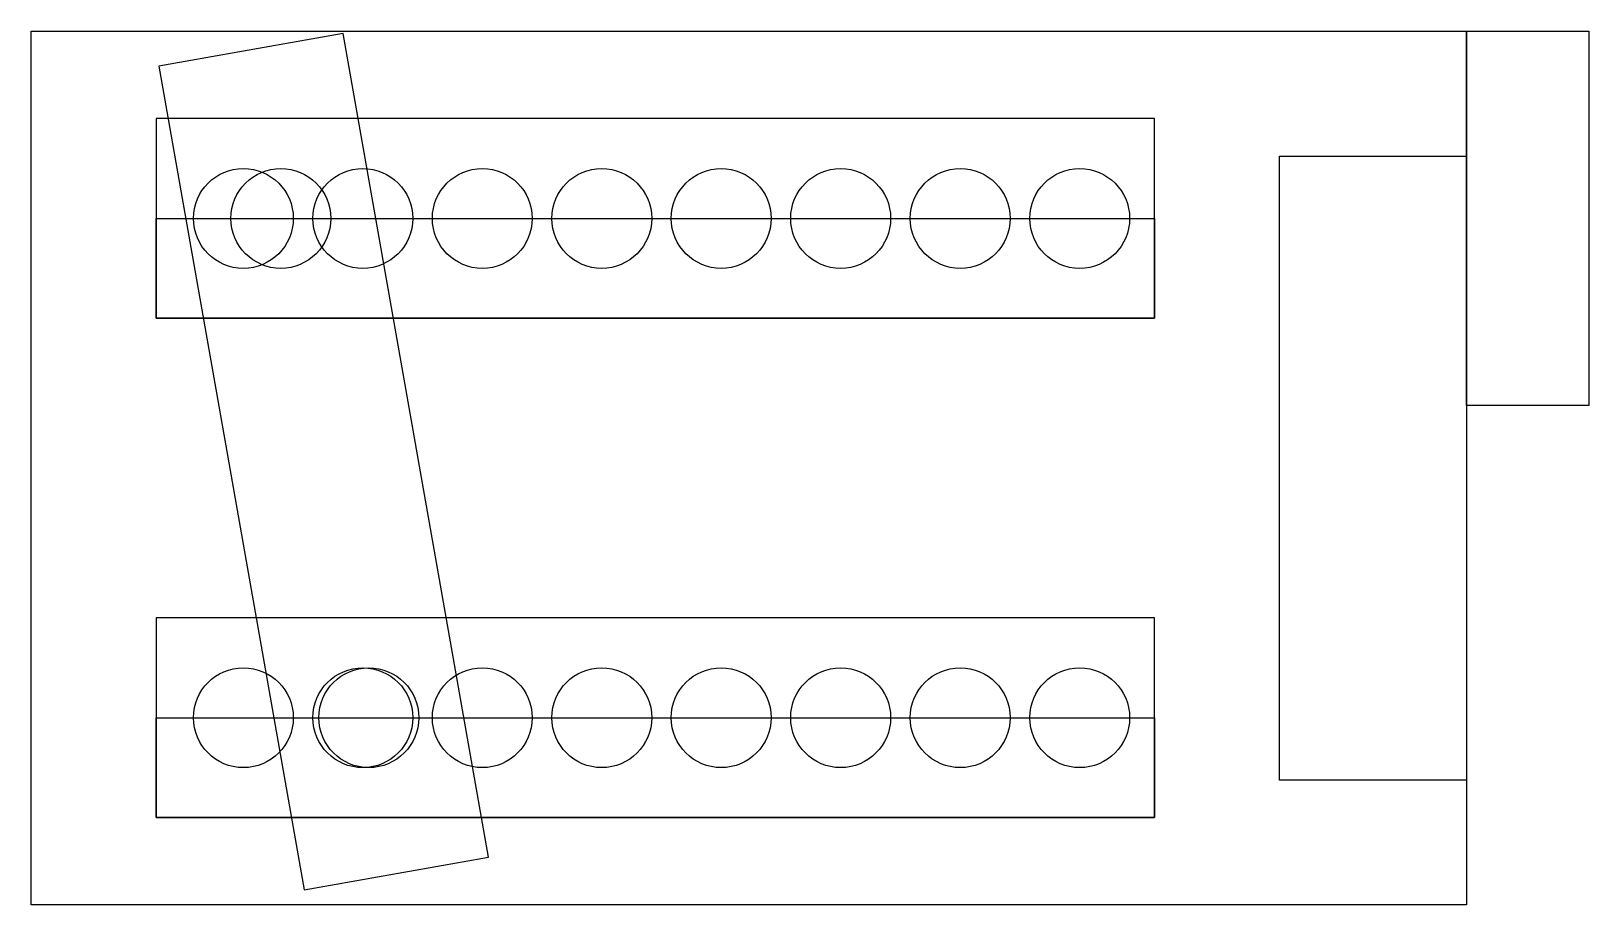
# Model space of a CAD drawing. Header units: millimetres. Extents: x -115 to 10, y 4 to 74.
import ezdxf

# ---------------------------------------------------------------- set-up
doc = ezdxf.new("R2010")
doc.units = ezdxf.units.MM
doc.layers.get('0').update_dxf_attribs({"linetype": 'CONTINUOUS'})

msp = doc.modelspace()

# ---------------------------------------------------------------- linework, layer by layer
for points in [[(0.21, 4.42), (-114.79, 4.42), (-114.79, 74.42), (0.21, 74.42)], [(-92.93, 5.64), (-78.15, 8.24), (-89.79, 74.23), (-104.56, 71.62)], [(0.21, 74.42), (10, 74.42), (10, 44.42), (0.21, 44.42)], [(-24.79, 67.42), (-104.79, 67.42), (-104.79, 51.42), (-24.79, 51.42)], [(0.21, 14.42), (-14.79, 14.42), (-14.79, 64.42), (0.21, 64.42)], [(-24.79, 51.42), (-104.79, 51.42), (-104.79, 59.42), (-24.79, 59.42)], [(-24.79, 27.42), (-104.79, 27.42), (-104.79, 11.42), (-24.79, 11.42)], [(-24.79, 11.42), (-104.79, 11.42), (-104.79, 19.42), (-24.79, 19.42)]]:
    msp.add_lwpolyline(points, close=True)
for centre in [(-97.79, 59.42), (-94.79, 59.42), (-88.22, 59.42), (-78.65, 59.42), (-69.08, 59.42), (-59.51, 59.42), (-49.94, 59.42), (-40.36, 59.42), (-30.79, 59.42), (-97.79, 19.42), (-88.22, 19.42), (-87.74, 19.42), (-78.65, 19.42), (-69.08, 19.42), (-59.51, 19.42), (-49.94, 19.42), (-40.36, 19.42), (-30.79, 19.42)]:
    msp.add_circle(centre, 4)

doc.saveas('drawing.dxf')
